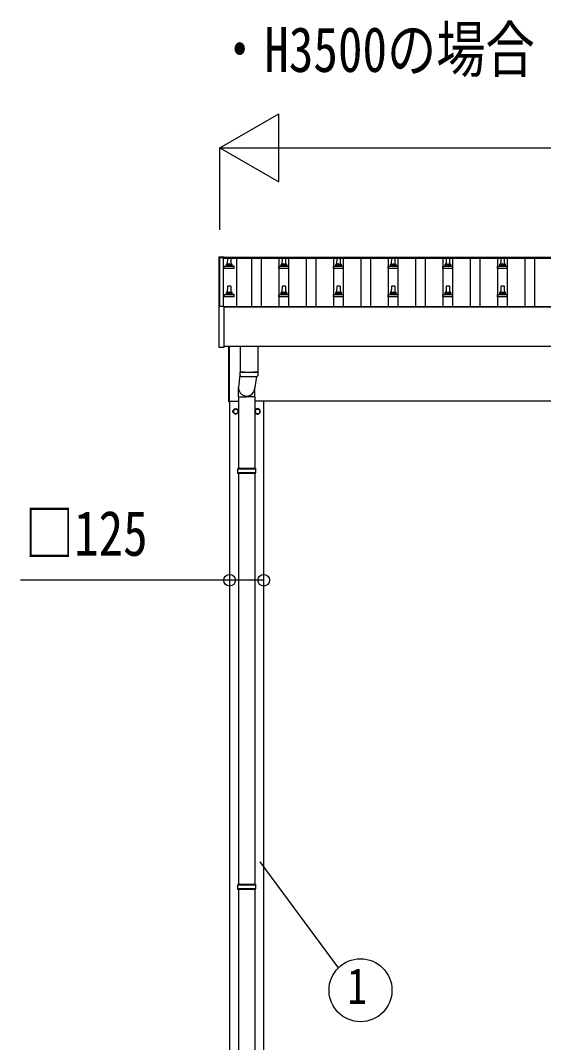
# Model space of a CAD drawing. Units: millimetres, scale not verified. Extents: x -21025 to 21025, y -14850 to 14850.
# Drawn here: x -17761 to -15848, y -3987 to -246 of the extents above; entities that cross this region are included whole.
import ezdxf
from ezdxf.enums import TextEntityAlignment as Align

# ---------------------------------------------------------------- set-up
doc = ezdxf.new("R2010")
doc.units = ezdxf.units.MM
doc.header["$LTSCALE"] = 60
for name, color, linetype in [('0-2_USER1', 3, 'Continuous'), ('0-5_YKK_13', 4, 'Continuous'), ('0-6_YKK_A1', 4, 'Continuous'), ('0-7_YKK_D', 6, 'Continuous')]:
    doc.layers.add(name, color=color, linetype=linetype)
doc.styles.add('ＭＳ ゴシック', font='')
doc.styles.get('ＭＳ ゴシック').set_extended_font_data('MS Gothic')

msp = doc.modelspace()

# ---------------------------------------------------------------- linework, layer by layer
at = {"layer": '0-5_YKK_13'}
for p, q in [((-17035.7, -1111.89), (-17035.7, -1112.49)), ((-17035.7, -1112.49), (-17035.7, -1293.16)), ((-17034.7, -1111.37), (-17016.7, -1111.37)), ((-17015.7, -1112.55), (-17015.7, -1111.89)), ((-17015.7, -1112.55), (-17015.7, -1112.49)), ((-17003.4, -1139.07), (-17002.67, -1115.55)), ((-17001.68, -1114.57), (-16993.13, -1114.57)), ((-16992.13, -1115.55), (-16991.4, -1139.07)), ((-16803.4, -1139.07), (-16802.67, -1115.55)), ((-16801.68, -1114.57), (-16793.13, -1114.57)), ((-16792.13, -1115.55), (-16791.4, -1139.07)), ((-16603.4, -1139.07), (-16602.67, -1115.55)), ((-16601.68, -1114.57), (-16593.13, -1114.57)), ((-16592.13, -1115.55), (-16591.4, -1139.07)), ((-16403.4, -1139.07), (-16402.67, -1115.55)), ((-16401.68, -1114.57), (-16393.13, -1114.57)), ((-16392.13, -1115.55), (-16391.4, -1139.07)), ((-16203.4, -1139.07), (-16202.67, -1115.55)), ((-16201.68, -1114.57), (-16193.13, -1114.57)), ((-16192.13, -1115.55), (-16191.4, -1139.07)), ((-16003.4, -1139.07), (-16002.67, -1115.55)), ((-16001.68, -1114.57), (-15993.13, -1114.57)), ((-15992.13, -1115.55), (-15991.4, -1139.07)), ((-17015.65, -1154.57), (-17015.65, -1146.86)), ((-16979.15, -1154.57), (-17015.65, -1154.57)), ((-17015.27, -1146.07), (-16979.53, -1146.07)), ((-17014.89, -1145.89), (-17008.17, -1144.26)), ((-17007.78, -1144.07), (-16987.02, -1144.07)), ((-17007.4, -1143.29), (-17007.4, -1139.07)), ((-17006.4, -1139.07), (-16988.4, -1139.07)), ((-16987.4, -1143.29), (-16987.4, -1139.07)), ((-16979.92, -1145.89), (-16986.64, -1144.26)), ((-16979.15, -1154.57), (-16979.15, -1146.86)), ((-16815.65, -1154.57), (-16815.65, -1146.86)), ((-16779.15, -1154.57), (-16815.65, -1154.57)), ((-16815.27, -1146.07), (-16779.53, -1146.07)), ((-16814.89, -1145.89), (-16808.17, -1144.26)), ((-16807.78, -1144.07), (-16787.02, -1144.07)), ((-16807.4, -1143.29), (-16807.4, -1139.07)), ((-16806.4, -1139.07), (-16788.4, -1139.07)), ((-16787.4, -1143.29), (-16787.4, -1139.07)), ((-16779.92, -1145.89), (-16786.64, -1144.26)), ((-16779.15, -1154.57), (-16779.15, -1146.86)), ((-16615.65, -1154.57), (-16615.65, -1146.86)), ((-16579.15, -1154.57), (-16615.65, -1154.57)), ((-16615.27, -1146.07), (-16579.53, -1146.07)), ((-16614.89, -1145.89), (-16608.17, -1144.26)), ((-16607.78, -1144.07), (-16587.02, -1144.07)), ((-16607.4, -1143.29), (-16607.4, -1139.07)), ((-16606.4, -1139.07), (-16588.4, -1139.07)), ((-16587.4, -1143.29), (-16587.4, -1139.07)), ((-16579.92, -1145.89), (-16586.64, -1144.26)), ((-16579.15, -1154.57), (-16579.15, -1146.86)), ((-16415.65, -1154.57), (-16415.65, -1146.86)), ((-16379.15, -1154.57), (-16415.65, -1154.57)), ((-16415.27, -1146.07), (-16379.53, -1146.07)), ((-16414.89, -1145.89), (-16408.17, -1144.26)), ((-16407.78, -1144.07), (-16387.02, -1144.07)), ((-16407.4, -1143.29), (-16407.4, -1139.07)), ((-16406.4, -1139.07), (-16388.4, -1139.07)), ((-16387.4, -1143.29), (-16387.4, -1139.07)), ((-16379.92, -1145.89), (-16386.64, -1144.26)), ((-16379.15, -1154.57), (-16379.15, -1146.86)), ((-16215.65, -1154.57), (-16215.65, -1146.86)), ((-16179.15, -1154.57), (-16215.65, -1154.57)), ((-16215.27, -1146.07), (-16179.53, -1146.07)), ((-16214.89, -1145.89), (-16208.17, -1144.26)), ((-16207.78, -1144.07), (-16187.02, -1144.07)), ((-16207.4, -1143.29), (-16207.4, -1139.07)), ((-16206.4, -1139.07), (-16188.4, -1139.07)), ((-16187.4, -1143.29), (-16187.4, -1139.07)), ((-16179.92, -1145.89), (-16186.64, -1144.26)), ((-16179.15, -1154.57), (-16179.15, -1146.86)), ((-16015.65, -1154.57), (-16015.65, -1146.86)), ((-15979.15, -1154.57), (-16015.65, -1154.57)), ((-16015.27, -1146.07), (-15979.53, -1146.07)), ((-16014.89, -1145.89), (-16008.17, -1144.26)), ((-16007.78, -1144.07), (-15987.02, -1144.07)), ((-16007.4, -1143.29), (-16007.4, -1139.07)), ((-16006.4, -1139.07), (-15988.4, -1139.07)), ((-15987.4, -1143.29), (-15987.4, -1139.07)), ((-15979.92, -1145.89), (-15986.64, -1144.26)), ((-15979.15, -1154.57), (-15979.15, -1146.86)), ((-17003.4, -1242.41), (-17002.67, -1218.88)), ((-17001.68, -1217.91), (-16993.13, -1217.91)), ((-16992.13, -1218.88), (-16991.4, -1242.41)), ((-16803.4, -1242.41), (-16802.67, -1218.88)), ((-16801.68, -1217.91), (-16793.13, -1217.91)), ((-16792.13, -1218.88), (-16791.4, -1242.41)), ((-16603.4, -1242.41), (-16602.67, -1218.88)), ((-16601.68, -1217.91), (-16593.13, -1217.91)), ((-16592.13, -1218.88), (-16591.4, -1242.41)), ((-16403.4, -1242.41), (-16402.67, -1218.88)), ((-16401.68, -1217.91), (-16393.13, -1217.91)), ((-16392.13, -1218.88), (-16391.4, -1242.41)), ((-16203.4, -1242.41), (-16202.67, -1218.88)), ((-16201.68, -1217.91), (-16193.13, -1217.91)), ((-16192.13, -1218.88), (-16191.4, -1242.41)), ((-16003.4, -1242.41), (-16002.67, -1218.88)), ((-16001.68, -1217.91), (-15993.13, -1217.91)), ((-15992.13, -1218.88), (-15991.4, -1242.41)), ((-17015.65, -1257.91), (-17015.65, -1250.19)), ((-16979.15, -1257.91), (-17015.65, -1257.91)), ((-17015.27, -1249.41), (-16979.53, -1249.41)), ((-17014.89, -1249.22), (-17008.17, -1247.59)), ((-17007.78, -1247.41), (-16987.02, -1247.41)), ((-17007.4, -1246.62), (-17007.4, -1242.41)), ((-17006.4, -1242.41), (-16988.4, -1242.41)), ((-16987.4, -1246.62), (-16987.4, -1242.41)), ((-16979.92, -1249.22), (-16986.64, -1247.59)), ((-16979.15, -1257.91), (-16979.15, -1250.19)), ((-16815.65, -1257.91), (-16815.65, -1250.19)), ((-16779.15, -1257.91), (-16815.65, -1257.91)), ((-16815.27, -1249.41), (-16779.53, -1249.41)), ((-16814.89, -1249.22), (-16808.17, -1247.59)), ((-16807.78, -1247.41), (-16787.02, -1247.41)), ((-16807.4, -1246.62), (-16807.4, -1242.41)), ((-16806.4, -1242.41), (-16788.4, -1242.41)), ((-16787.4, -1246.62), (-16787.4, -1242.41)), ((-16779.92, -1249.22), (-16786.64, -1247.59)), ((-16779.15, -1257.91), (-16779.15, -1250.19)), ((-16615.65, -1257.91), (-16615.65, -1250.19)), ((-16579.15, -1257.91), (-16615.65, -1257.91)), ((-16615.27, -1249.41), (-16579.53, -1249.41)), ((-16614.89, -1249.22), (-16608.17, -1247.59)), ((-16607.78, -1247.41), (-16587.02, -1247.41)), ((-16607.4, -1246.62), (-16607.4, -1242.41)), ((-16606.4, -1242.41), (-16588.4, -1242.41)), ((-16587.4, -1246.62), (-16587.4, -1242.41)), ((-16579.92, -1249.22), (-16586.64, -1247.59)), ((-16579.15, -1257.91), (-16579.15, -1250.19)), ((-16415.65, -1257.91), (-16415.65, -1250.19)), ((-16379.15, -1257.91), (-16415.65, -1257.91)), ((-16415.27, -1249.41), (-16379.53, -1249.41)), ((-16414.89, -1249.22), (-16408.17, -1247.59)), ((-16407.78, -1247.41), (-16387.02, -1247.41)), ((-16407.4, -1246.62), (-16407.4, -1242.41)), ((-16406.4, -1242.41), (-16388.4, -1242.41)), ((-16387.4, -1246.62), (-16387.4, -1242.41)), ((-16379.92, -1249.22), (-16386.64, -1247.59)), ((-16379.15, -1257.91), (-16379.15, -1250.19)), ((-16215.65, -1257.91), (-16215.65, -1250.19)), ((-16179.15, -1257.91), (-16215.65, -1257.91)), ((-16215.27, -1249.41), (-16179.53, -1249.41)), ((-16214.89, -1249.22), (-16208.17, -1247.59)), ((-16207.78, -1247.41), (-16187.02, -1247.41)), ((-16207.4, -1246.62), (-16207.4, -1242.41)), ((-16206.4, -1242.41), (-16188.4, -1242.41)), ((-16187.4, -1246.62), (-16187.4, -1242.41)), ((-16179.92, -1249.22), (-16186.64, -1247.59)), ((-16179.15, -1257.91), (-16179.15, -1250.19)), ((-16015.65, -1257.91), (-16015.65, -1250.19)), ((-15979.15, -1257.91), (-16015.65, -1257.91)), ((-16015.27, -1249.41), (-15979.53, -1249.41)), ((-16014.89, -1249.22), (-16008.17, -1247.59)), ((-16007.78, -1247.41), (-15987.02, -1247.41)), ((-16007.4, -1246.62), (-16007.4, -1242.41)), ((-16006.4, -1242.41), (-15988.4, -1242.41)), ((-15987.4, -1246.62), (-15987.4, -1242.41)), ((-15979.92, -1249.22), (-15986.64, -1247.59)), ((-15979.15, -1257.91), (-15979.15, -1250.19)), ((-17035.7, -1293.16), (-17035.7, -1441.16)), ((-17034.7, -1292.66), (-17035.2, -1292.66)), ((-17016.7, -1292.66), (-17034.7, -1292.66)), ((-17016.2, -1292.66), (-17016.7, -1292.66)), ((-17015.7, -1441.16), (-17015.7, -1293.16)), ((-17035.2, -1441.66), (-17016.2, -1441.66)), ((-16999.4, -1642.5), (-16999.4, -1439.03)), ((-16997.4, -1439.03), (-16997.4, -1642.5)), ((-16957.4, -1439.03), (-16957.4, -1532.01)), ((-16893.4, -1439.03), (-16893.4, -1532.01)), ((-16957.4, -1530.76), (-16963.96, -1589.62)), ((-16957.2, -1545.99), (-16957.43, -1533.01)), ((-16952.93, -1532.29), (-16952.91, -1533.29)), ((-16897.88, -1532.29), (-16897.89, -1533.29)), ((-16893.37, -1533.01), (-16893.6, -1545.99)), ((-16898.43, -1549.26), (-16903.84, -1589.62)), ((-16964.05, -1624.28), (-16964.05, -1589.62)), ((-16903.75, -1624.28), (-16903.75, -1589.62)), ((-16997.4, -1642.5), (-16999.4, -1642.5)), ((-16964.05, -1624.28), (-16933.9, -1624.28)), ((-16963.9, -1624.28), (-16963.9, -1886)), ((-16903.75, -1624.28), (-16933.9, -1624.28)), ((-16903.9, -1624.28), (-16903.9, -1886)), ((-16965.3, -1676.75), (-16965.4, -1676.75)), ((-16965.3, -1677.25), (-16965.4, -1677.25)), ((-16885.3, -1676.75), (-16885.4, -1676.75)), ((-16885.3, -1677.25), (-16885.4, -1677.25)), ((-16900.9, -1888), (-16966.9, -1888)), ((-16900.9, -1902), (-16966.9, -1902)), ((-16901.9, -1886), (-16965.9, -1886)), ((-16965.9, -1886), (-16965.9, -1888)), ((-16965.9, -1904), (-16965.9, -1902)), ((-16901.9, -1904), (-16965.9, -1904)), ((-16963.9, -1904), (-16963.9, -3408.5)), ((-16903.9, -1904), (-16903.9, -3408.5)), ((-16901.9, -1886), (-16901.9, -1888)), ((-16901.9, -1904), (-16901.9, -1902)), ((-16900.9, -3410.49), (-16966.9, -3410.49)), ((-16900.9, -3424.49), (-16966.9, -3424.49)), ((-16901.9, -3408.49), (-16965.9, -3408.49)), ((-16965.9, -3408.49), (-16965.9, -3410.49)), ((-16965.9, -3426.49), (-16965.9, -3424.49)), ((-16901.9, -3426.49), (-16965.9, -3426.49)), ((-16963.9, -3426.49), (-16963.9, -4931)), ((-16903.9, -3426.49), (-16903.9, -4931)), ((-16901.9, -3408.49), (-16901.9, -3410.49)), ((-16901.9, -3426.49), (-16901.9, -3424.49))]:
    msp.add_line(p, q, dxfattribs=at)
for points in [[(-17035.7, -1111.89), (-17035.67, -1111.7), (-17035.59, -1111.57), (-17035.51, -1111.49), (-17035.42, -1111.43), (-17035.34, -1111.4), (-17035.29, -1111.39), (-17035.25, -1111.39), (-17035.21, -1111.38), (-17035.02, -1111.37), (-17034.84, -1111.37), (-17034.7, -1111.37)], [(-17016.7, -1111.37), (-17016.51, -1111.37), (-17016.34, -1111.37), (-17016.2, -1111.38), (-17016.13, -1111.39), (-17016.07, -1111.4), (-17015.98, -1111.44), (-17015.85, -1111.54), (-17015.76, -1111.67), (-17015.75, -1111.69)]]:
    msp.add_lwpolyline(points, dxfattribs=at)
for points in [[(-16973.9, -1667.19), (-16982.4, -1672.09), (-16982.4, -1681.91), (-16973.9, -1686.81), (-16965.4, -1681.91), (-16965.4, -1672.09)], [(-16893.9, -1667.19), (-16902.4, -1672.09), (-16902.4, -1681.91), (-16893.9, -1686.81), (-16885.4, -1681.91), (-16885.4, -1672.09)]]:
    msp.add_lwpolyline(points, close=True, dxfattribs=at)
for centre, radius in [((-16973.9, -1677), 10), ((-16973.9, -1677), 8.5), ((-16893.9, -1677), 8.5)]:
    msp.add_circle(centre, radius, dxfattribs=at)
for centre, radius, start, end in [((-17016.2, -1111.89), 0.499, 0.00068, 23.5008), ((-17001.68, -1115.57), 1, 90, 178.60509), ((-16993.13, -1115.57), 1, 1.39491, 90), ((-16801.68, -1115.57), 1, 90, 178.60509), ((-16793.13, -1115.57), 1, 1.39491, 90), ((-16601.68, -1115.57), 1, 90, 178.60509), ((-16593.13, -1115.57), 1, 1.39491, 90), ((-16401.68, -1115.57), 1, 90, 178.60509), ((-16393.13, -1115.57), 1, 1.39491, 90), ((-16201.68, -1115.57), 1, 90, 178.60509), ((-16193.13, -1115.57), 1, 1.39491, 90), ((-16001.68, -1115.57), 1, 90, 178.60509), ((-15993.13, -1115.57), 1, 1.39491, 90), ((-17014.65, -1146.86), 1, 103.62699, 180), ((-17008.4, -1143.29), 1, 283.62699, 0), ((-17003.32, -1139.71), 4.13, 90, 171.17633), ((-17006.4, -1140.07), 1, 90, 180), ((-16994.07, -1139.07), 4.83, 133.60282, 180), ((-17000.73, -1139.07), 4.83, 0, 46.39718), ((-16991.49, -1139.71), 4.13, 8.82367, 90), ((-16988.4, -1140.07), 1, 0, 90), ((-16986.4, -1143.29), 1, 180, 256.37301), ((-16980.15, -1146.86), 1, 0, 76.37301), ((-16814.65, -1146.86), 1, 103.62699, 180), ((-16808.4, -1143.29), 1, 283.62699, 0), ((-16803.32, -1139.71), 4.13, 90, 171.17633), ((-16806.4, -1140.07), 1, 90, 180), ((-16794.07, -1139.07), 4.83, 133.60282, 180), ((-16800.73, -1139.07), 4.83, 0, 46.39718), ((-16791.49, -1139.71), 4.13, 8.82367, 90), ((-16788.4, -1140.07), 1, 0, 90), ((-16786.4, -1143.29), 1, 180, 256.37301), ((-16780.15, -1146.86), 1, 0, 76.37301), ((-16614.65, -1146.86), 1, 103.62699, 180), ((-16608.4, -1143.29), 1, 283.62699, 0), ((-16603.32, -1139.71), 4.13, 90, 171.17633), ((-16606.4, -1140.07), 1, 90, 180), ((-16594.07, -1139.07), 4.83, 133.60282, 180), ((-16600.73, -1139.07), 4.83, 0, 46.39718), ((-16591.49, -1139.71), 4.13, 8.82367, 90), ((-16588.4, -1140.07), 1, 0, 90), ((-16586.4, -1143.29), 1, 180, 256.37301), ((-16580.15, -1146.86), 1, 0, 76.37301), ((-16414.65, -1146.86), 1, 103.62699, 180), ((-16408.4, -1143.29), 1, 283.62699, 0), ((-16403.32, -1139.71), 4.13, 90, 171.17633), ((-16406.4, -1140.07), 1, 90, 180), ((-16394.07, -1139.07), 4.83, 133.60282, 180), ((-16400.73, -1139.07), 4.83, 0, 46.39718), ((-16391.49, -1139.71), 4.13, 8.82367, 90), ((-16388.4, -1140.07), 1, 0, 90), ((-16386.4, -1143.29), 1, 180, 256.37301), ((-16380.15, -1146.86), 1, 0, 76.37301), ((-16214.65, -1146.86), 1, 103.62699, 180), ((-16208.4, -1143.29), 1, 283.62699, 0), ((-16203.32, -1139.71), 4.13, 90, 171.17633), ((-16206.4, -1140.07), 1, 90, 180), ((-16194.07, -1139.07), 4.83, 133.60282, 180), ((-16200.73, -1139.07), 4.83, 0, 46.39718), ((-16191.49, -1139.71), 4.13, 8.82367, 90), ((-16188.4, -1140.07), 1, 0, 90), ((-16186.4, -1143.29), 1, 180, 256.37301), ((-16180.15, -1146.86), 1, 0, 76.37301), ((-16014.65, -1146.86), 1, 103.62699, 180), ((-16008.4, -1143.29), 1, 283.62699, 0), ((-16003.32, -1139.71), 4.13, 90, 171.17633), ((-16006.4, -1140.07), 1, 90, 180), ((-15994.07, -1139.07), 4.83, 133.60282, 180), ((-16000.73, -1139.07), 4.83, 0, 46.39718), ((-15991.49, -1139.71), 4.13, 8.82367, 90), ((-15988.4, -1140.07), 1, 0, 90), ((-15986.4, -1143.29), 1, 180, 256.37301), ((-15980.15, -1146.86), 1, 0, 76.37301), ((-17001.68, -1218.91), 1, 90, 178.60509), ((-16993.13, -1218.91), 1, 1.39491, 90), ((-16801.68, -1218.91), 1, 90, 178.60509), ((-16793.13, -1218.91), 1, 1.39491, 90), ((-16601.68, -1218.91), 1, 90, 178.60509), ((-16593.13, -1218.91), 1, 1.39491, 90), ((-16401.68, -1218.91), 1, 90, 178.60509), ((-16393.13, -1218.91), 1, 1.39491, 90), ((-16201.68, -1218.91), 1, 90, 178.60509), ((-16193.13, -1218.91), 1, 1.39491, 90), ((-16001.68, -1218.91), 1, 90, 178.60509), ((-15993.13, -1218.91), 1, 1.39491, 90), ((-17014.65, -1250.19), 1, 103.62699, 180), ((-17008.4, -1246.62), 1, 283.62699, 0), ((-17003.32, -1243.04), 4.13, 90, 171.17633), ((-17006.4, -1243.41), 1, 90, 180), ((-16994.07, -1242.41), 4.83, 133.60282, 180), ((-17000.73, -1242.41), 4.83, 0, 46.39718), ((-16991.49, -1243.04), 4.13, 8.82367, 90), ((-16988.4, -1243.41), 1, 0, 90), ((-16986.4, -1246.62), 1, 180, 256.37301), ((-16980.15, -1250.19), 1, 0, 76.37301), ((-16814.65, -1250.19), 1, 103.62699, 180), ((-16808.4, -1246.62), 1, 283.62699, 0), ((-16803.32, -1243.04), 4.13, 90, 171.17633), ((-16806.4, -1243.41), 1, 90, 180), ((-16794.07, -1242.41), 4.83, 133.60282, 180), ((-16800.73, -1242.41), 4.83, 0, 46.39718), ((-16791.49, -1243.04), 4.13, 8.82367, 90), ((-16788.4, -1243.41), 1, 0, 90), ((-16786.4, -1246.62), 1, 180, 256.37301), ((-16780.15, -1250.19), 1, 0, 76.37301), ((-16614.65, -1250.19), 1, 103.62699, 180), ((-16608.4, -1246.62), 1, 283.62699, 0), ((-16603.32, -1243.04), 4.13, 90, 171.17633), ((-16606.4, -1243.41), 1, 90, 180), ((-16594.07, -1242.41), 4.83, 133.60282, 180), ((-16600.73, -1242.41), 4.83, 0, 46.39718), ((-16591.49, -1243.04), 4.13, 8.82367, 90), ((-16588.4, -1243.41), 1, 0, 90), ((-16586.4, -1246.62), 1, 180, 256.37301), ((-16580.15, -1250.19), 1, 0, 76.37301), ((-16414.65, -1250.19), 1, 103.62699, 180), ((-16408.4, -1246.62), 1, 283.62699, 0), ((-16403.32, -1243.04), 4.13, 90, 171.17633), ((-16406.4, -1243.41), 1, 90, 180), ((-16394.07, -1242.41), 4.83, 133.60282, 180), ((-16400.73, -1242.41), 4.83, 0, 46.39718), ((-16391.49, -1243.04), 4.13, 8.82367, 90), ((-16388.4, -1243.41), 1, 0, 90), ((-16386.4, -1246.62), 1, 180, 256.37301), ((-16380.15, -1250.19), 1, 0, 76.37301), ((-16214.65, -1250.19), 1, 103.62699, 180), ((-16208.4, -1246.62), 1, 283.62699, 0), ((-16203.32, -1243.04), 4.13, 90, 171.17633), ((-16206.4, -1243.41), 1, 90, 180), ((-16194.07, -1242.41), 4.83, 133.60282, 180), ((-16200.73, -1242.41), 4.83, 0, 46.39718), ((-16191.49, -1243.04), 4.13, 8.82367, 90), ((-16188.4, -1243.41), 1, 0, 90), ((-16186.4, -1246.62), 1, 180, 256.37301), ((-16180.15, -1250.19), 1, 0, 76.37301), ((-16014.65, -1250.19), 1, 103.62699, 180), ((-16008.4, -1246.62), 1, 283.62699, 0), ((-16003.32, -1243.04), 4.13, 90, 171.17633), ((-16006.4, -1243.41), 1, 90, 180), ((-15994.07, -1242.41), 4.83, 133.60282, 180), ((-16000.73, -1242.41), 4.83, 0, 46.39718), ((-15991.49, -1243.04), 4.13, 8.82367, 90), ((-15988.4, -1243.41), 1, 0, 90), ((-15986.4, -1246.62), 1, 180, 256.37301), ((-15980.15, -1250.19), 1, 0, 76.37301), ((-17035.2, -1293.16), 0.5, 90, 180), ((-17016.2, -1293.16), 0.5, 0, 90), ((-17035.2, -1441.16), 0.5, 180, 270), ((-17016.2, -1441.16), 0.5, 270, 0), ((-16925.4, -1052.27), 480.8, 266.18381, 273.81619), ((-16925.4, -1053.27), 480.8, 266.18381, 273.81619), ((-16953.78, -1545.75), 3.43, 183.91307, 262.91645), ((-16925.41, -1030.29), 519.67, 266.82357, 273.17802), ((-16897.02, -1545.75), 3.43, 277.00994, 356.09787), ((-16973.9, -1677), 8.6, 171.25399, 188.74601), ((-16973.9, -1677), 8.6, 111.25399, 128.74601), ((-16973.9, -1677), 8.6, 51.25399, 68.74601), ((-16973.9, -1677), 8.6, 1.66581, 8.74601), ((-16973.9, -1677), 8.6, 351.25399, 358.33419), ((-16893.9, -1677), 10, 202.32002, 150.63145), ((-16893.9, -1677), 8.6, 171.25399, 188.74601), ((-16893.9, -1677), 8.6, 111.25399, 128.74601), ((-16893.9, -1677), 8.6, 51.25399, 68.74601), ((-16893.9, -1677), 8.6, 1.66581, 8.74601), ((-16893.9, -1677), 8.6, 351.25399, 358.33419), ((-16973.9, -1677), 8.6, 231.25399, 248.74601), ((-16973.9, -1677), 8.6, 291.25399, 308.74601), ((-16893.9, -1677), 8.6, 231.25399, 248.74601), ((-16893.9, -1677), 8.6, 291.25399, 308.74601), ((-16918.15, -1895), 49.25, 171.82876, 180.00002), ((-16918.15, -1895), 49.25, 180.00002, 188.17127), ((-16949.65, -1895), 49.25, 359.99998, 8.17124), ((-16949.65, -1895), 49.25, 351.82873, 359.99998), ((-16918.15, -3417.49), 49.25, 171.82876, 180.00002), ((-16918.15, -3417.49), 49.25, 180.00002, 188.17127), ((-16949.65, -3417.49), 49.25, 359.99998, 8.17124), ((-16949.65, -3417.49), 49.25, 351.82873, 359.99998)]:
    msp.add_arc(centre, radius, start, end, dxfattribs=at)
msp.add_ellipse((-16933.9, -1589.62), major_axis=(0, -31.56), ratio=0.952301, start_param=4.5832251, end_param=7.8539816, dxfattribs=at)
at = {"layer": '0-6_YKK_A1'}
for p, q in [((-17032.4, -1113.52), (-17020.4, -1113.52)), ((-17032.4, -1292.66), (-17032.4, -1113.52)), ((-17020.4, -1112.55), (-11619.9, -1112.55)), ((-17020.4, -1112.55), (-17020.4, -1116.14)), ((-17020.4, -1113.52), (-17020.4, -1292.66)), ((-17020.4, -1116.14), (-11597.4, -1116.14)), ((-16970.9, -1116.14), (-16970.9, -1292.6)), ((-16914.9, -1292.6), (-16914.9, -1116.14)), ((-16879.9, -1292.6), (-16879.9, -1116.14)), ((-16814.9, -1292.6), (-16814.9, -1116.14)), ((-16779.9, -1292.6), (-16779.9, -1116.14)), ((-16714.9, -1292.6), (-16714.9, -1116.14)), ((-16679.9, -1292.6), (-16679.9, -1116.14)), ((-16614.9, -1292.6), (-16614.9, -1116.14)), ((-16579.9, -1292.6), (-16579.9, -1116.14)), ((-16514.9, -1292.6), (-16514.9, -1116.14)), ((-16479.9, -1292.6), (-16479.9, -1116.14)), ((-16414.9, -1292.6), (-16414.9, -1116.14)), ((-16379.9, -1292.6), (-16379.9, -1116.14)), ((-16314.9, -1292.6), (-16314.9, -1116.14)), ((-16279.9, -1292.6), (-16279.9, -1116.14)), ((-16214.9, -1292.6), (-16214.9, -1116.14)), ((-16179.9, -1292.6), (-16179.9, -1116.14)), ((-16114.9, -1292.6), (-16114.9, -1116.14)), ((-16079.9, -1292.6), (-16079.9, -1116.14)), ((-16014.9, -1292.6), (-16014.9, -1116.14)), ((-15979.9, -1292.6), (-15979.9, -1116.14)), ((-15914.9, -1292.6), (-15914.9, -1116.14)), ((-15879.9, -1292.6), (-15879.9, -1116.14)), ((-17020.4, -1292.6), (-11607.4, -1292.6)), ((-17015.7, -1294.15), (-11607.4, -1294.15)), ((-11607.4, -1439.03), (-17015.7, -1439.03)), ((-16997.4, -1640), (-16963.9, -1640)), ((-16996.4, -1640), (-16996.4, -5640)), ((-11612.4, -1640), (-16903.9, -1640)), ((-16871.4, -5640), (-16871.4, -1640))]:
    msp.add_line(p, q, dxfattribs=at)
at = {"layer": '0-7_YKK_D'}
for p, q in [((-17032.4, -712.55), (-16815.89, -587.55)), ((-16815.89, -837.55), (-16815.89, -587.55)), ((-17032.4, -1012.55), (-17032.4, -711.55)), ((-17032.4, -712.55), (-16815.89, -837.55)), ((-17032.4, -712.55), (-16599.39, -712.55)), ((-16782.4, -712.55), (-8812.4, -712.55)), ((-16886.2, -3325.67), (-16598.53, -3713.9))]:
    msp.add_line(p, q, dxfattribs=at)
msp.add_lwpolyline([(-16871.4, -2295), (-16996.4, -2295), (-17761.4, -2295)], dxfattribs=at)
for centre, radius in [((-16996.4, -2295), 21.25), ((-16871.4, -2295), 21.25), ((-16517.38, -3795.66), 115.2)]:
    msp.add_circle(centre, radius, dxfattribs=at)

# ---------------------------------------------------------------- texts
at = {"layer": '0-2_USER1', "style": 'ＭＳ ゴシック', "width": 0.8}
msp.add_text('・H3500の場合', height=165, dxfattribs=at).set_placement((-17049.4, -484.38), align=Align.BOTTOM_LEFT)
at = {"layer": '0-7_YKK_D', "style": 'ＭＳ ゴシック', "width": 0.8}
for s, height, p in [('□125', 165, (-17745.4, -2255)), ('1', 132, (-16565.38, -3885.66))]:
    msp.add_text(s, height=height, dxfattribs=at).set_placement(p, align=Align.BOTTOM_LEFT)

doc.saveas('drawing.dxf')
